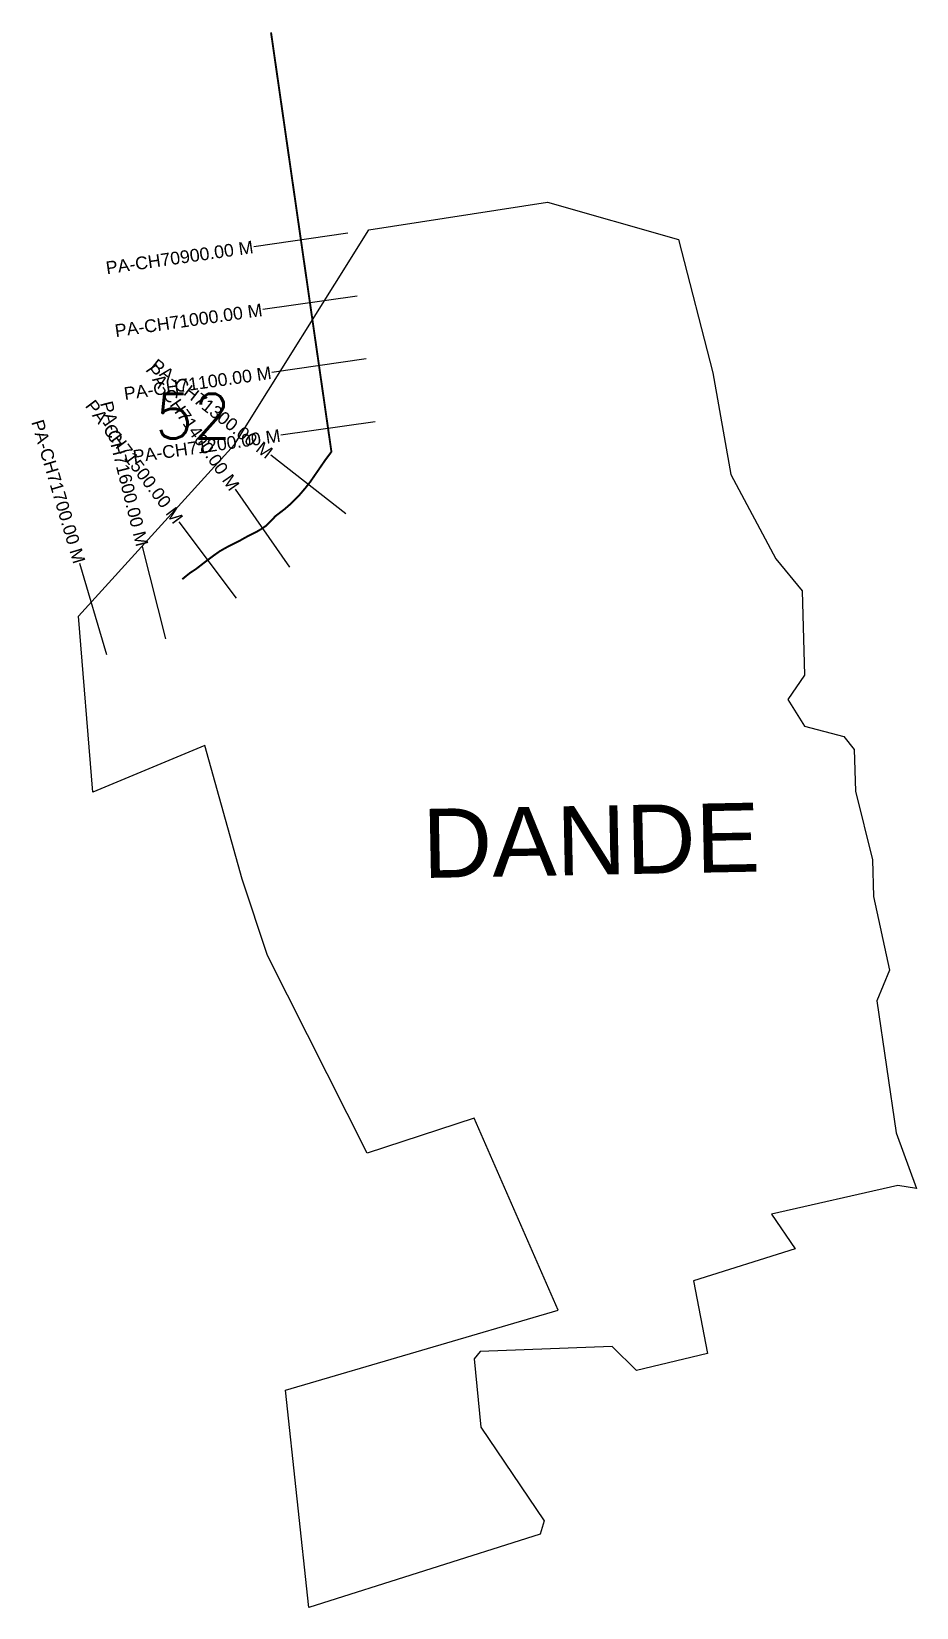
# Model space of a CAD drawing. Header units: metres. Extents: x 261567 to 262961, y 2166399 to 2168881.
import ezdxf
from ezdxf.enums import TextEntityAlignment as Align

# ---------------------------------------------------------------- set-up
doc = ezdxf.new("R2010")
doc.units = ezdxf.units.M
for name, color, linetype in [('CS', 134, 'Continuous'), ('CSMark', 6, 'Continuous'), ('NATURALLY PROTECTED', 3, 'Continuous'), ('village', 3, 'Continuous'), ('VILLAGE NAME', 250, 'Continuous')]:
    doc.layers.add(name, color=color, linetype=linetype)
doc.styles.add('DynamicDimensions', font='arial.ttf')
doc.styles.get("Standard").update_dxf_attribs({"font": 'simplex.shx'})

msp = doc.modelspace()

# ---------------------------------------------------------------- linework, layer by layer
at = {"color": 6, "flags": 128}
msp.add_lwpolyline([(262379.6, 2168612.2), (262586, 2168553.1)], dxfattribs=at)
at = {"layer": 'CS'}
for p, q in [((262065.3, 2168563.3), (261916.9, 2168541.9)), ((262079.6, 2168464.3), (261931.1, 2168442.9)), ((262079.6, 2168464.3), (261931.1, 2168442.9)), ((262093.9, 2168365.3), (261945.4, 2168343.9)), ((262093.9, 2168365.3), (261945.4, 2168343.9)), ((262108.1, 2168266.4), (261959.6, 2168245)), ((262061.8, 2168121.4), (261943.7, 2168213.9)), ((261973.6, 2168037.2), (261887.9, 2168160.3)), ((261889.4, 2167988.7), (261799.4, 2168108.7)), ((261778.2, 2167924.3), (261741.6, 2168069.8)), ((261685.3, 2167899.3), (261642.6, 2168043.1))]:
    msp.add_line(p, q, dxfattribs=at)
at = {"layer": 'NATURALLY PROTECTED', "const_width": 3, "flags": 128}
msp.add_lwpolyline([(261944, 2168879.4), (262039.2, 2168219), (262029.3, 2168205.7), (262022, 2168195.1), (262006.1, 2168172), (261997.9, 2168161.6), (261987.4, 2168149.3), (261974.2, 2168136.3), (261965.3, 2168128.6), (261951.4, 2168118), (261942.2, 2168108.5), (261935.8, 2168102.2), (261929.4, 2168097.8), (261921, 2168092.8), (261908, 2168086.4), (261895.3, 2168079.3), (261875.7, 2168069.4), (261863.2, 2168062.4), (261853.8, 2168055.7), (261840.8, 2168046), (261826.4, 2168034.8), (261815.8, 2168027.8), (261809.1, 2168022.4), (261804.2, 2168018.3)], dxfattribs=at)
at = {"layer": 'village', "color": 6}
for points in [[(262961.2, 2167058.9, 0), (262931.7, 2167063.5, 0), (262732.6, 2167018.5, 0), (262770.1, 2166963.9, 0), (262609.7, 2166913.3, 0), (262631.9, 2166798.8, 0), (262520, 2166772, 0), (262481.8, 2166810, 0), (262273.6, 2166801.9, 0), (262264.4, 2166790.6, 0), (262274.6, 2166682.6, 0), (262374.4, 2166535.5, 0), (262368.2, 2166514.2, 0), (262003.5, 2166398.9, 0), (261966.6, 2166740.9, 0), (262396.7, 2166867, 0), (262264.1, 2167169.3, 0), (262095.7, 2167114.6, 0), (261938.2, 2167425.5, 0), (261898.7, 2167545.8, 0), (261839.8, 2167756.3, 0), (261663.2, 2167683.1, 0), (261640.4, 2167960.1, 0), (261886.4, 2168230.6, 0), (262098.2, 2168568.5, 0), (262379.6, 2168612.2, 0)], [(262586, 2168553.1, 0), (262640.3, 2168343.4, 0), (262668.7, 2168183.2, 0), (262739.6, 2168050.2, 0), (262781, 2168000.2, 0), (262784.6, 2167867.1, 0), (262758.7, 2167828.9, 0), (262784.9, 2167786.7, 0), (262846.5, 2167770.6, 0), (262863, 2167750.2, 0), (262865.3, 2167684.4, 0), (262892.1, 2167576.5, 0), (262893.7, 2167518.6, 0), (262918.8, 2167402.6, 0), (262898.8, 2167354.5, 0), (262929.3, 2167146.3, 0), (262961.2, 2167058.9, 0)]]:
    msp.add_polyline3d(points, dxfattribs=at)

# ---------------------------------------------------------------- texts
at = {"insert": (261761.2, 2168310), "char_height": 70, "attachment_point": 1}
msp.add_mtext_dynamic_manual_height_columns('52', width=95.172, gutter_width=1, heights=[0], dxfattribs=at)
at = {"layer": 'CSMark', "style": 'DynamicDimensions'}
for s, rotation, p in [('PA-CH70900.00 M', 8.1953, (261915.9, 2168541.8)), ('PA-CH71000.00 M', 8.1953, (261930.1, 2168442.8)), ('PA-CH71400.00 M', 304.813, (261887.4, 2168161.1)), ('PA-CH71300.00 M', 321.9381, (261942.9, 2168214.5)), ('PA-CH71100.00 M', 8.1953, (261944.4, 2168343.8)), ('PA-CH71500.00 M', 306.8654, (261798.8, 2168109.5)), ('PA-CH71600.00 M', 284.1061, (261741.4, 2168070.8)), ('PA-CH71700.00 M', 286.5542, (261642.3, 2168044)), ('PA-CH71200.00 M', 8.1953, (261958.6, 2168244.8))]:
    msp.add_text(s, height=20, rotation=rotation, dxfattribs=at).set_placement(p, align=Align.MIDDLE_RIGHT)
at = {"layer": 'VILLAGE NAME', "insert": (262181.6, 2167656.4), "char_height": 108.748, "attachment_point": 1, "rotation": 1.1028}
msp.add_mtext_dynamic_manual_height_columns('{\\fArial|b0|i0|c0|p34;DANDE}', width=726.929, gutter_width=543.7, heights=[0], dxfattribs=at)

doc.saveas('drawing.dxf')
